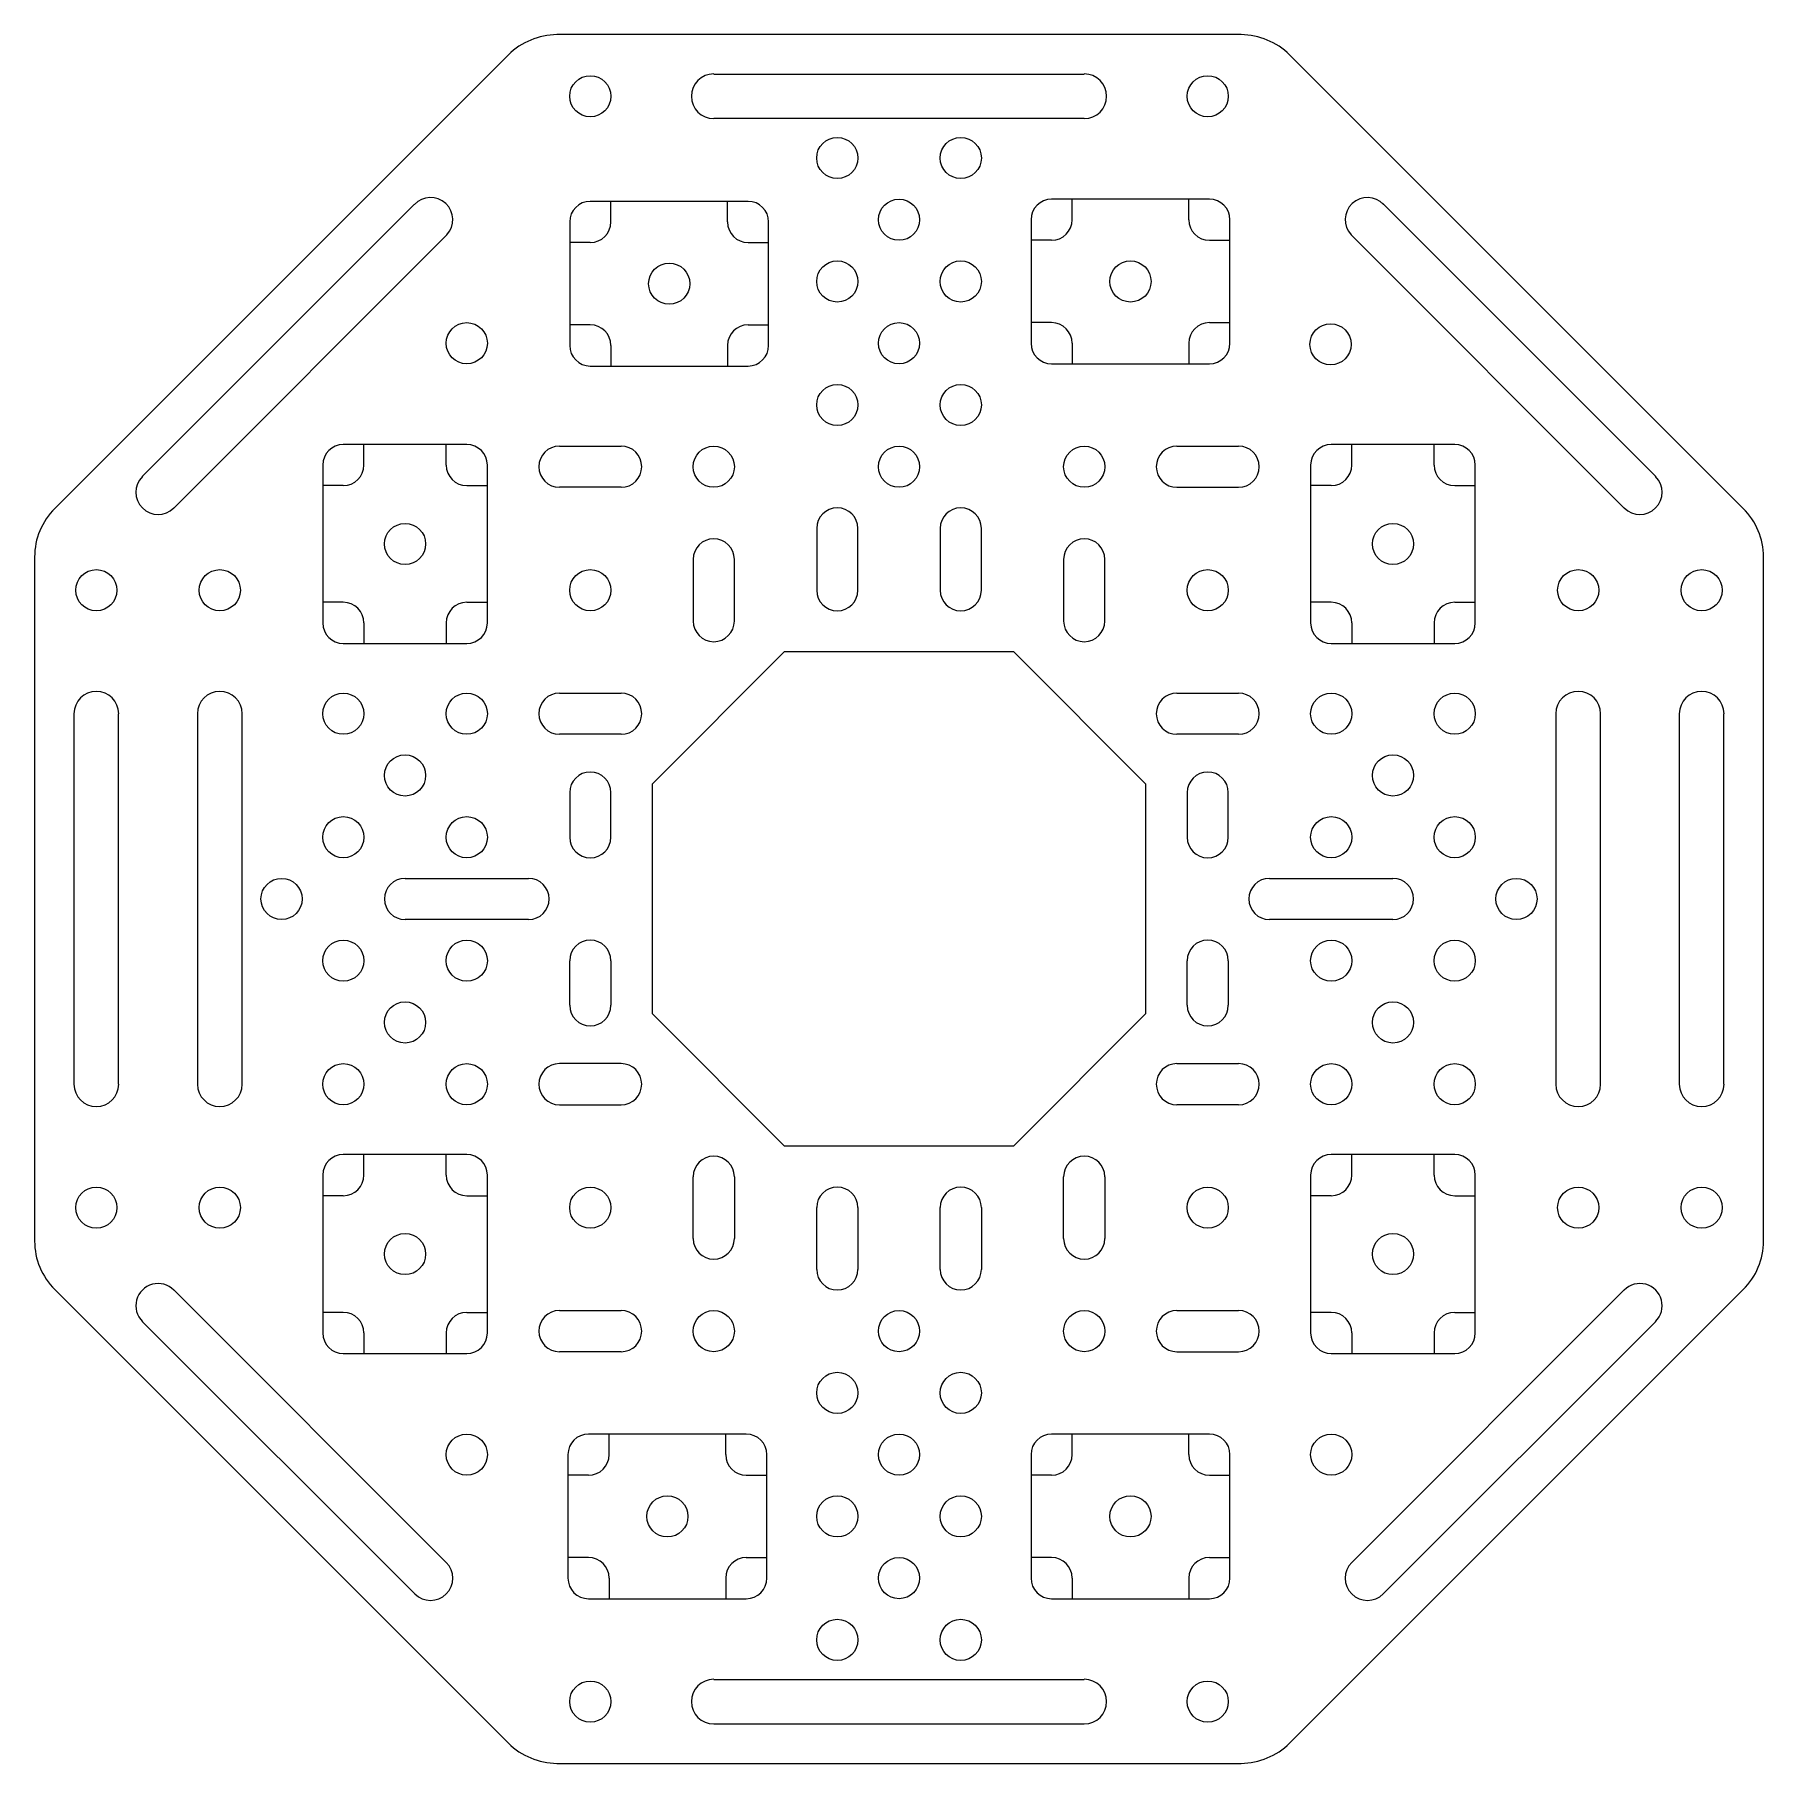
# Model space of a CAD drawing. Header units: millimetres. Extents: x 93 to 219, y 131 to 257.
import ezdxf

# ---------------------------------------------------------------- set-up
doc = ezdxf.new("R2010")
doc.units = ezdxf.units.MM
doc.layers.add('Default', color=7, linetype='Continuous')

msp = doc.modelspace()

# ---------------------------------------------------------------- linework, layer by layer
at = {"layer": 'Default', "color": 7, "linetype": 'Continuous'}
for p, q in [((181.03, 257.5), (131.17, 257.5)), ((127.63, 256.03), (94.57, 222.96)), ((217.63, 222.96), (184.56, 256.03)), ((142.6, 254.62), (169.6, 254.62)), ((169.6, 251.37), (142.6, 251.37)), ((100.95, 225.29), (120.77, 245.11)), ((145.1, 245.34), (133.6, 245.34)), ((135.1, 243.84), (135.1, 245.34)), ((143.6, 243.84), (143.6, 245.34)), ((178.72, 245.5), (167.22, 245.5)), ((168.72, 244), (168.72, 245.5)), ((177.22, 244), (177.22, 245.5)), ((191.34, 245.2), (191.43, 245.11)), ((191.43, 245.11), (211.25, 225.29)), ((132.1, 243.84), (132.1, 234.84)), ((146.6, 234.84), (146.6, 243.84)), ((165.72, 244), (165.72, 235)), ((180.22, 235), (180.22, 244)), ((123.15, 242.89), (103.25, 222.99)), ((133.6, 242.34), (132.1, 242.34)), ((145.1, 242.34), (146.6, 242.34)), ((167.22, 242.5), (165.72, 242.5)), ((178.72, 242.5), (180.22, 242.5)), ((208.95, 222.99), (189.05, 242.89)), ((133.6, 236.34), (132.1, 236.34)), ((145.1, 236.34), (146.6, 236.34)), ((167.22, 236.5), (165.72, 236.5)), ((178.72, 236.5), (180.22, 236.5)), ((135.1, 234.84), (135.1, 233.34)), ((143.6, 234.84), (143.6, 233.34)), ((168.72, 235), (168.72, 233.5)), ((177.22, 235), (177.22, 233.5)), ((133.6, 233.34), (145.1, 233.34)), ((167.22, 233.5), (178.72, 233.5)), ((124.6, 227.62), (115.6, 227.62)), ((117.1, 226.12), (117.1, 227.62)), ((123.1, 226.12), (123.1, 227.62)), ((131.35, 227.5), (135.85, 227.5)), ((176.35, 227.5), (180.85, 227.5)), ((196.6, 227.62), (187.6, 227.62)), ((189.1, 226.12), (189.1, 227.62)), ((195.1, 226.12), (195.1, 227.62)), ((114.1, 226.12), (114.1, 214.62)), ((126.1, 214.62), (126.1, 226.12)), ((186.1, 226.12), (186.1, 214.62)), ((198.1, 214.62), (198.1, 226.12)), ((115.6, 224.62), (114.1, 224.62)), ((124.6, 224.62), (126.1, 224.62)), ((135.85, 224.5), (131.35, 224.5)), ((176.35, 224.5), (180.85, 224.5)), ((187.6, 224.62), (186.1, 224.62)), ((196.6, 224.62), (198.1, 224.62)), ((150.1, 221.5), (150.1, 217)), ((153.1, 217), (153.1, 221.5)), ((159.1, 221.5), (159.1, 217)), ((162.1, 217), (162.1, 221.5)), ((93.1, 219.42), (93.1, 169.57)), ((141.1, 219.25), (141.1, 214.75)), ((144.1, 214.75), (144.1, 219.25)), ((168.1, 219.25), (168.1, 214.75)), ((171.1, 214.75), (171.1, 219.25)), ((219.1, 169.57), (219.1, 219.42)), ((115.6, 216.12), (114.1, 216.12)), ((124.6, 216.12), (126.1, 216.12)), ((187.6, 216.12), (186.1, 216.12)), ((196.6, 216.12), (198.1, 216.12)), ((117.1, 214.62), (117.1, 213.12)), ((123.1, 214.62), (123.1, 213.12)), ((189.1, 214.62), (189.1, 213.12)), ((195.1, 214.62), (195.1, 213.12)), ((115.6, 213.12), (124.6, 213.12)), ((187.6, 213.12), (196.6, 213.12)), ((147.74, 212.5), (138.1, 202.86)), ((164.46, 212.5), (147.74, 212.5)), ((174.1, 202.86), (164.46, 212.5)), ((131.35, 209.5), (135.85, 209.5)), ((176.35, 209.5), (180.85, 209.5)), ((95.97, 208), (95.97, 181)), ((99.22, 181), (99.22, 208)), ((104.97, 208), (104.97, 181)), ((108.22, 181), (108.22, 208)), ((203.97, 208), (203.97, 181)), ((207.22, 181), (207.22, 208)), ((212.97, 208), (212.97, 181)), ((216.22, 181), (216.22, 208)), ((135.85, 206.5), (131.35, 206.5)), ((180.85, 206.5), (176.35, 206.5)), ((132.1, 202.25), (132.1, 199)), ((135.1, 199), (135.1, 202.25)), ((138.1, 202.86), (138.1, 186.14)), ((174.1, 186.14), (174.1, 202.86)), ((177.1, 202.25), (177.1, 199)), ((180.1, 199), (180.1, 202.25)), ((120.1, 196), (129.1, 196)), ((183.1, 196), (192.1, 196)), ((129.1, 193), (120.1, 193)), ((192.1, 193), (183.1, 193)), ((132.1, 186.75), (132.1, 190)), ((135.1, 190), (135.1, 186.75)), ((177.1, 186.75), (177.1, 190)), ((180.1, 190), (180.1, 186.75)), ((138.1, 186.14), (147.74, 176.5)), ((164.46, 176.5), (174.1, 186.14)), ((135.85, 182.5), (131.35, 182.5)), ((176.35, 182.5), (180.85, 182.5)), ((131.35, 179.5), (135.85, 179.5)), ((180.85, 179.5), (176.35, 179.5)), ((147.74, 176.5), (164.46, 176.5)), ((124.6, 175.87), (115.6, 175.87)), ((117.1, 174.37), (117.1, 175.87)), ((123.1, 174.37), (123.1, 175.87)), ((196.6, 175.87), (187.6, 175.87)), ((189.1, 174.37), (189.1, 175.87)), ((195.1, 174.37), (195.1, 175.87)), ((114.1, 174.37), (114.1, 162.87)), ((126.1, 162.87), (126.1, 174.37)), ((141.1, 169.75), (141.1, 174.25)), ((144.1, 174.25), (144.1, 169.75)), ((168.1, 169.75), (168.1, 174.25)), ((171.1, 174.25), (171.1, 169.75)), ((186.1, 174.37), (186.1, 162.87)), ((198.1, 162.87), (198.1, 174.37)), ((115.6, 172.87), (114.1, 172.87)), ((124.6, 172.87), (126.1, 172.87)), ((187.6, 172.87), (186.1, 172.87)), ((196.6, 172.87), (198.1, 172.87)), ((150.1, 167.5), (150.1, 172)), ((153.1, 172), (153.1, 167.5)), ((159.1, 167.5), (159.1, 172)), ((162.1, 172), (162.1, 167.5)), ((94.57, 166.03), (127.63, 132.96)), ((103.2, 166.05), (103.21, 166.04)), ((103.25, 166), (123.1, 146.14)), ((184.56, 132.96), (217.63, 166.03)), ((189.09, 146.14), (209, 166.05)), ((209, 166.05), (208.98, 166.04)), ((115.6, 164.37), (114.1, 164.37)), ((124.6, 164.37), (126.1, 164.37)), ((131.35, 164.5), (135.85, 164.5)), ((176.35, 164.5), (180.85, 164.5)), ((187.6, 164.37), (186.1, 164.37)), ((196.6, 164.37), (198.1, 164.37)), ((120.81, 143.85), (100.95, 163.7)), ((117.1, 162.87), (117.1, 161.37)), ((123.1, 162.87), (123.1, 161.37)), ((189.1, 162.87), (189.1, 161.37)), ((211.25, 163.7), (191.39, 143.85)), ((195.1, 162.87), (195.1, 161.37)), ((115.6, 161.37), (124.6, 161.37)), ((135.85, 161.5), (131.35, 161.5)), ((176.35, 161.5), (180.85, 161.5)), ((187.6, 161.37), (196.6, 161.37)), ((144.97, 155.5), (133.47, 155.5)), ((134.97, 154), (134.97, 155.5)), ((143.47, 154), (143.47, 155.5)), ((178.72, 155.5), (167.22, 155.5)), ((168.72, 154), (168.72, 155.5)), ((177.22, 154), (177.22, 155.5)), ((131.97, 154), (131.97, 145)), ((146.47, 145), (146.47, 154)), ((165.72, 154), (165.72, 145)), ((180.22, 145), (180.22, 154)), ((133.47, 152.5), (131.97, 152.5)), ((144.97, 152.5), (146.47, 152.5)), ((167.22, 152.5), (165.72, 152.5)), ((178.72, 152.5), (180.22, 152.5)), ((133.47, 146.5), (131.97, 146.5)), ((144.97, 146.5), (146.47, 146.5)), ((167.22, 146.5), (165.72, 146.5)), ((178.72, 146.5), (180.22, 146.5)), ((134.97, 145), (134.97, 143.5)), ((143.47, 145), (143.47, 143.5)), ((168.72, 145), (168.72, 143.5)), ((177.22, 145), (177.22, 143.5)), ((133.47, 143.5), (144.97, 143.5)), ((167.22, 143.5), (178.72, 143.5)), ((142.6, 137.62), (169.6, 137.62)), ((142.6, 134.37), (169.6, 134.37)), ((131.17, 131.5), (181.03, 131.5))]:
    msp.add_line(p, q, dxfattribs=at)
for centre in [(133.6, 253), (178.6, 253), (151.6, 248.5), (160.6, 248.5), (156.1, 244), (139.35, 239.34), (151.6, 239.5), (160.6, 239.5), (172.97, 239.5), (124.6, 235), (156.1, 235), (187.55, 234.92), (151.6, 230.5), (160.6, 230.5), (142.6, 226), (156.1, 226), (169.6, 226), (120.1, 220.37), (192.1, 220.37), (97.6, 217), (106.6, 217), (133.6, 217), (178.6, 217), (205.6, 217), (214.6, 217), (115.6, 208), (124.6, 208), (187.6, 208), (196.6, 208), (120.1, 203.5), (192.1, 203.5), (115.6, 199), (124.6, 199), (187.6, 199), (196.6, 199), (111.1, 194.5), (201.1, 194.5), (115.6, 190), (124.6, 190), (187.6, 190), (196.6, 190), (120.1, 185.5), (192.1, 185.5), (115.6, 181), (124.6, 181), (187.6, 181), (196.6, 181), (97.6, 172), (106.6, 172), (133.6, 172), (178.6, 172), (205.6, 172), (214.6, 172), (120.1, 168.62), (192.1, 168.62), (192.1, 168.62), (142.6, 163), (156.1, 163), (169.6, 163), (151.6, 158.5), (160.6, 158.5), (124.6, 154), (156.1, 154), (187.6, 154), (139.22, 149.5), (151.6, 149.5), (160.6, 149.5), (172.97, 149.5), (156.1, 145), (151.6, 140.5), (160.6, 140.5), (133.6, 136), (178.6, 136)]:
    msp.add_circle(centre, 1.5, dxfattribs=at)
for centre, radius, start, end in [((131.23, 252.35), 5.14, 90.6671, 134.3329), ((180.97, 252.35), 5.14, 45.6671, 89.3329), ((142.6, 253), 1.63, 90, 270), ((169.6, 253), 1.63, 270, 90), ((121.96, 244), 1.62, 317.1465, 136.695), ((133.6, 243.84), 1.5, 90, 180), ((145.1, 243.84), 1.5, 0, 90), ((167.22, 244), 1.5, 90, 180), ((178.72, 244), 1.5, 0, 90), ((190.24, 244), 1.62, 43.305, 222.8535), ((133.6, 243.84), 1.5, 270, 0), ((145.1, 243.84), 1.5, 180, 270), ((167.22, 244), 1.5, 270, 0), ((178.72, 244), 1.5, 180, 270), ((133.6, 234.84), 1.5, 0, 90), ((145.1, 234.84), 1.5, 90, 180), ((167.22, 235), 1.5, 0, 90), ((178.72, 235), 1.5, 90, 180), ((133.6, 234.84), 1.5, 180, 270), ((145.1, 234.84), 1.5, 270, 0), ((167.22, 235), 1.5, 180, 270), ((178.72, 235), 1.5, 270, 0), ((115.6, 226.12), 1.5, 90, 180), ((124.6, 226.12), 1.5, 0, 90), ((131.35, 226), 1.5, 90, 270), ((135.85, 226), 1.5, 270, 90), ((176.35, 226), 1.5, 90, 270), ((180.85, 226), 1.5, 270, 90), ((187.6, 226.12), 1.5, 90, 180), ((196.6, 226.12), 1.5, 0, 90), ((115.6, 226.12), 1.5, 270, 0), ((124.6, 226.12), 1.5, 180, 270), ((187.6, 226.12), 1.5, 270, 0), ((196.6, 226.12), 1.5, 180, 270), ((102.1, 224.14), 1.62, 135, 315), ((210.1, 224.14), 1.62, 225, 45), ((98.1, 219.42), 5, 134.9617, 180), ((151.6, 221.5), 1.5, 0, 180), ((160.6, 221.5), 1.5, 0, 180), ((214.1, 219.42), 5, 0, 45.0383), ((142.6, 219.25), 1.5, 0, 180), ((169.6, 219.25), 1.5, 0, 180), ((151.6, 217), 1.5, 180, 0), ((160.6, 217), 1.5, 180, 0), ((115.6, 214.62), 1.5, 0, 90), ((124.6, 214.62), 1.5, 90, 180), ((187.6, 214.62), 1.5, 0, 90), ((196.6, 214.62), 1.5, 90, 180), ((115.6, 214.62), 1.5, 180, 270), ((124.6, 214.62), 1.5, 270, 0), ((142.6, 214.75), 1.5, 180, 0), ((169.6, 214.75), 1.5, 180, 0), ((187.6, 214.62), 1.5, 180, 270), ((196.6, 214.62), 1.5, 270, 0), ((97.6, 208), 1.63, 0, 180), ((106.6, 208), 1.63, 0, 180), ((131.35, 208), 1.5, 90, 270), ((135.85, 208), 1.5, 270, 90), ((176.35, 208), 1.5, 90, 270), ((180.85, 208), 1.5, 270, 90), ((205.6, 208), 1.63, 0, 180), ((214.6, 208), 1.63, 0, 180), ((133.6, 202.25), 1.5, 0, 180), ((178.6, 202.25), 1.5, 0, 180), ((133.6, 199), 1.5, 180, 0), ((178.6, 199), 1.5, 180, 0), ((120.1, 194.5), 1.5, 90, 270), ((129.1, 194.5), 1.5, 270, 90), ((183.1, 194.5), 1.5, 90, 270), ((192.1, 194.5), 1.5, 270, 90), ((133.6, 190), 1.5, 0, 180), ((178.6, 190), 1.5, 0, 180), ((133.6, 186.75), 1.5, 180, 0), ((178.6, 186.75), 1.5, 180, 0), ((131.35, 181), 1.5, 90, 270), ((135.85, 181), 1.5, 270, 90), ((176.35, 181), 1.5, 90, 270), ((180.85, 181), 1.5, 270, 90), ((97.6, 181), 1.63, 180, 0), ((106.6, 181), 1.63, 180, 0), ((205.6, 181), 1.63, 180, 0), ((214.6, 181), 1.63, 180, 0), ((115.6, 174.37), 1.5, 90, 180), ((124.6, 174.37), 1.5, 0, 90), ((142.6, 174.25), 1.5, 0, 180), ((169.6, 174.25), 1.5, 0, 180), ((187.6, 174.37), 1.5, 90, 180), ((196.6, 174.37), 1.5, 0, 90), ((115.6, 174.37), 1.5, 270, 0), ((124.6, 174.37), 1.5, 180, 270), ((187.6, 174.37), 1.5, 270, 0), ((196.6, 174.37), 1.5, 180, 270), ((151.6, 172), 1.5, 0, 180), ((160.6, 172), 1.5, 0, 180), ((98.1, 169.57), 5, 180, 225.0383), ((142.6, 169.75), 1.5, 180, 0), ((169.6, 169.75), 1.5, 180, 0), ((214.1, 169.57), 5, 314.9617, 360), ((102.1, 164.85), 1.62, 44.8961, 225), ((151.6, 167.5), 1.5, 180, 0), ((160.6, 167.5), 1.5, 180, 0), ((210.1, 164.85), 1.62, 314.8961, 135), ((115.6, 162.87), 1.5, 0, 90), ((124.6, 162.87), 1.5, 90, 180), ((131.35, 163), 1.5, 90, 270), ((135.85, 163), 1.5, 270, 90), ((176.35, 163), 1.5, 90, 270), ((180.85, 163), 1.5, 270, 90), ((187.6, 162.87), 1.5, 0, 90), ((196.6, 162.87), 1.5, 90, 180), ((115.6, 162.87), 1.5, 180, 270), ((124.6, 162.87), 1.5, 270, 0), ((187.6, 162.87), 1.5, 180, 270), ((196.6, 162.87), 1.5, 270, 0), ((133.47, 154), 1.5, 90, 180), ((144.97, 154), 1.5, 0, 90), ((167.22, 154), 1.5, 90, 180), ((178.72, 154), 1.5, 0, 90), ((133.47, 154), 1.5, 270, 0), ((144.97, 154), 1.5, 180, 270), ((167.22, 154), 1.5, 270, 0), ((178.72, 154), 1.5, 180, 270), ((133.47, 145), 1.5, 0, 90), ((144.97, 145), 1.5, 90, 180), ((167.22, 145), 1.5, 0, 90), ((178.72, 145), 1.5, 90, 180), ((121.96, 145), 1.62, 225, 45), ((133.47, 145), 1.5, 180, 270), ((144.97, 145), 1.5, 270, 0), ((167.22, 145), 1.5, 180, 270), ((178.72, 145), 1.5, 270, 0), ((190.24, 145), 1.62, 135, 315), ((142.6, 136), 1.63, 90, 270), ((169.6, 136), 1.63, 270, 90), ((131.23, 136.64), 5.14, 225.6671, 269.3329), ((180.97, 136.64), 5.14, 270.6671, 314.3329)]:
    msp.add_arc(centre, radius, start, end, dxfattribs=at)

doc.saveas('drawing.dxf')
